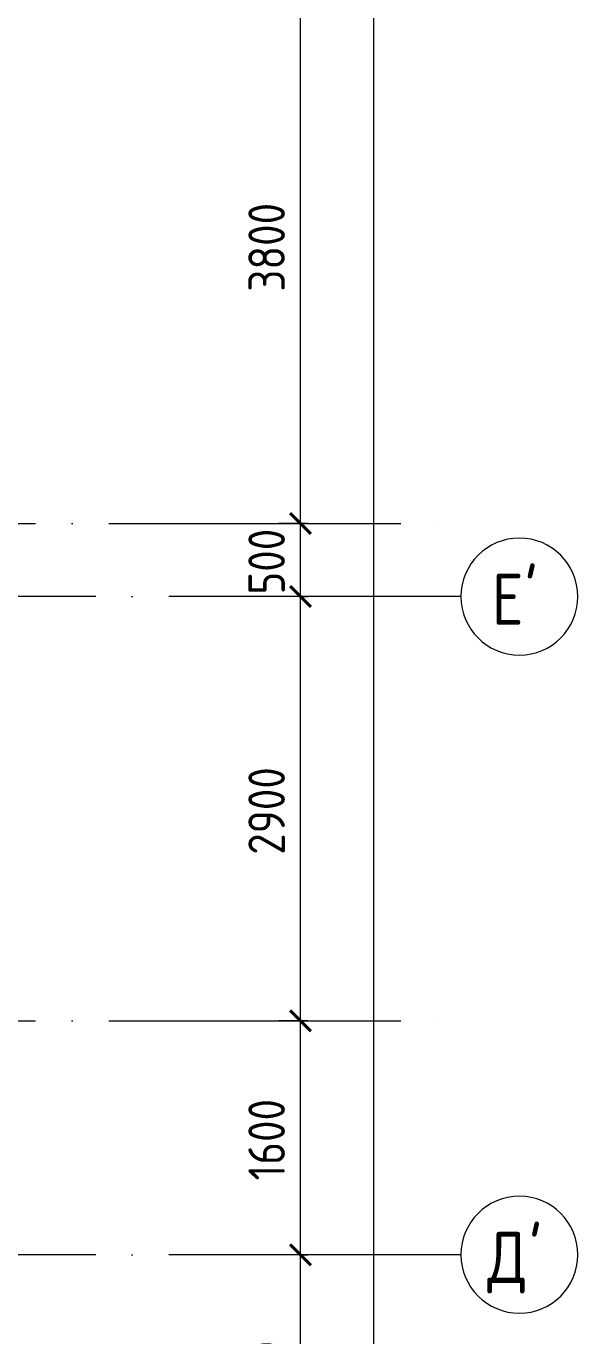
# Model space of a CAD drawing. Header units: millimetres. Extents: x 97 to 214665, y -4577 to 61202.
# Drawn here: x 210870 to 214647, y 17071 to 26025 of the extents above; entities that cross this region are included whole.
import ezdxf

# ---------------------------------------------------------------- set-up
doc = ezdxf.new("R2010")
doc.units = ezdxf.units.MM
doc.linetypes.add('ADSK_Линия сетки', pattern=[2500, 2000, -250, 0, -250])
for name, color, linetype, lineweight in [('A-____-____-DIMS', 211, 'Continuous', 9), ('A-____-____-DIMS-100', 211, 'Continuous', 9), ('S-GRID-____-IDEN', 1, 'Continuous', 20), ('S-GRID-____-OTLN', 1, 'Continuous', 9)]:
    doc.layers.add(name, color=color, linetype=linetype, lineweight=lineweight)
doc.styles.add('GOST Common', font='GOST_Common.ttf', dxfattribs={"width": 0.9, "height": 250})
doc.styles.add('GOST Common_2', font='GOST_Common.ttf', dxfattribs={"width": 0.9, "height": 350})
doc.dimstyles.new('ADSK_Основной_2_5_мм', dxfattribs={"dimscale": 304.8, "dimtxt": 0.824897, "dimasz": 0.463911, "dimexe": 0.492126, "dimexo": 0.001615, "dimgap": 0.098425, "dimtad": 1, "dimlfac": 304.8, "dimrnd": 0.01, "dimdsep": 46, "dimtxsty": 'GOST Common', "dimblk1": 'OBLIQUE', "dimblk2": 'OBLIQUE', "dimsah": 1, "dimcen": 0.09, "dimdle": 0.492126, "dimazin": 2, "dimtfac": 1, "dimtdec": 4, "dimtix": 1, "dimtmove": 0, "dimatfit": 3, "dimfxl": 1, "dimtvp": 1, "dimtolj": 1, "dimtzin": 0, "dimlwd": 20, "dimlwe": 20, "dimarcsym": 2})
doc.dimstyles.new('ADSK_Основной_2_5_мм_Округление_до_10_мм', dxfattribs={"dimscale": 304.8, "dimtxt": 0.824897, "dimasz": 0.463911, "dimexe": 0.492126, "dimexo": 0.001615, "dimgap": 0.098425, "dimtad": 1, "dimdec": 0, "dimlfac": 304.8, "dimrnd": 10, "dimdsep": 46, "dimtxsty": 'GOST Common', "dimblk1": 'OBLIQUE', "dimblk2": 'OBLIQUE', "dimsah": 1, "dimcen": 0.09, "dimdle": 0.492126, "dimazin": 2, "dimtfac": 1, "dimtdec": 4, "dimtix": 1, "dimtmove": 0, "dimatfit": 3, "dimfxl": 1, "dimtvp": 1, "dimtolj": 1, "dimtzin": 0, "dimlwd": 20, "dimlwe": 20, "dimarcsym": 2})

# ---------------------------------------------------------------- blocks, each defined once
blk = doc.blocks.new('Ось сетки - Круг_Ø8 мм-8258-О_АИ_ПП_4_200_Целиком')
at = {"layer": 'S-GRID-____-IDEN'}
for start, end in [(360, 180), (180, 360)]:
    blk.add_arc((0, 0), 4, start, end, dxfattribs=at)
blk = doc.blocks.new('DIMBLOCK2-О_АИ_ПП_4_200_Целиком')
at = {"layer": 'A-____-____-DIMS-100', "lineweight": 20}
for p, q in [((213247.8, 58925), (213247.8, -125)), ((213197.8, 58775), (213397.8, 58775)), ((213247.8, 58775), (213197.8, 58775)), ((213197.8, 25), (213397.8, 25)), ((213247.8, 25), (213197.8, 25))]:
    blk.add_line(p, q, dxfattribs=at)
at = {"layer": 'A-____-____-DIMS-100', "lineweight": 40}
for p, q in [((213247.8, 58775), (213177.1, 58845.7)), ((213247.8, 58775), (213318.5, 58704.3)), ((213247.8, 25), (213177.1, 95.7)), ((213247.8, 25), (213318.5, -45.7))]:
    blk.add_line(p, q, dxfattribs=at)
at = {"layer": 'A-____-____-DIMS-100', "color": 0, "lineweight": 20, "insert": (212891.1, 29005.8), "char_height": 250, "width": 946.054, "attachment_point": 1, "rotation": 90, "line_spacing_factor": 1.022761, "style": 'GOST Common'}
blk.add_mtext('58750', dxfattribs=at)
blk = doc.blocks.new('_Oblique')
at = {"color": 0, "linetype": 'ByBlock', "lineweight": -2}
blk.add_line((-0.5, -0.5), (0.5, 0.5), dxfattribs=at)
blk = doc.blocks.new('DIMBLOCK58-О_АИ_ПП_4_200_Целиком')
at = {"layer": 'A-____-____-DIMS-100', "lineweight": 40}
for p, q in [((212747.8, 17625.1), (212677.1, 17695.8)), ((212747.8, 17625.1), (212818.5, 17554.4)), ((212747.8, 15925), (212677.1, 15995.7)), ((212747.8, 15925), (212818.5, 15854.3))]:
    blk.add_line(p, q, dxfattribs=at)
at = {"layer": 'A-____-____-DIMS-100', "lineweight": 20}
for p, q in [((212797.8, 17625.1), (212597.8, 17625.1)), ((212747.8, 15925), (212747.8, 17625.1)), ((212747.8, 17625.1), (212797.8, 17625.1)), ((212797.8, 15925), (212597.8, 15925)), ((212747.8, 15925), (212797.8, 15925))]:
    blk.add_line(p, q, dxfattribs=at)
at = {"layer": 'A-____-____-DIMS-100', "color": 0, "lineweight": 20, "insert": (212391.1, 16483.1), "char_height": 250, "width": 700.591, "attachment_point": 1, "rotation": 90, "line_spacing_factor": 1.022761, "style": 'GOST Common'}
blk.add_mtext('1700', dxfattribs=at)
blk = doc.blocks.new('DIMBLOCK59-О_АИ_ПП_4_200_Целиком')
at = {"layer": 'A-____-____-DIMS-100', "lineweight": 40}
for p, q in [((212747.8, 19225), (212677.1, 19295.7)), ((212747.8, 19225), (212818.5, 19154.3)), ((212747.8, 17625.1), (212677.1, 17695.8)), ((212747.8, 17625.1), (212818.5, 17554.4))]:
    blk.add_line(p, q, dxfattribs=at)
at = {"layer": 'A-____-____-DIMS-100', "lineweight": 20}
for p, q in [((212797.8, 19225), (212597.8, 19225)), ((212747.8, 17625.1), (212747.8, 19225)), ((212747.8, 19225), (212797.8, 19225)), ((212797.8, 17625.1), (212597.8, 17625.1)), ((212747.8, 17625.1), (212797.8, 17625.1))]:
    blk.add_line(p, q, dxfattribs=at)
at = {"layer": 'A-____-____-DIMS-100', "color": 0, "lineweight": 20, "insert": (212391.1, 18133.1), "char_height": 250, "width": 700.591, "attachment_point": 1, "rotation": 90, "line_spacing_factor": 1.022761, "style": 'GOST Common'}
blk.add_mtext('1600', dxfattribs=at)
blk = doc.blocks.new('DIMBLOCK60-О_АИ_ПП_4_200_Целиком')
at = {"layer": 'A-____-____-DIMS-100', "lineweight": 20}
for p, q in [((212797.8, 22125.1), (212597.8, 22125.1)), ((212747.8, 19225), (212747.8, 22125.1)), ((212747.8, 22125.1), (212797.8, 22125.1)), ((212797.8, 19225), (212597.8, 19225)), ((212747.8, 19225), (212797.8, 19225))]:
    blk.add_line(p, q, dxfattribs=at)
at = {"layer": 'A-____-____-DIMS-100', "lineweight": 40}
for p, q in [((212747.8, 22125.1), (212677.1, 22195.8)), ((212747.8, 22125.1), (212818.5, 22054.4)), ((212747.8, 19225), (212677.1, 19295.7)), ((212747.8, 19225), (212818.5, 19154.3))]:
    blk.add_line(p, q, dxfattribs=at)
at = {"layer": 'A-____-____-DIMS-100', "color": 0, "lineweight": 20, "insert": (212391.1, 20359.7), "char_height": 250, "width": 756.843, "attachment_point": 1, "rotation": 90, "line_spacing_factor": 1.022761, "style": 'GOST Common'}
blk.add_mtext('2900', dxfattribs=at)
blk = doc.blocks.new('DIMBLOCK61-О_АИ_ПП_4_200_Целиком')
at = {"layer": 'A-____-____-DIMS-100', "lineweight": 40}
for p, q in [((212747.8, 22625), (212677.1, 22695.7)), ((212747.8, 22625), (212818.5, 22554.3)), ((212747.8, 22125.1), (212677.1, 22195.8)), ((212747.8, 22125.1), (212818.5, 22054.4))]:
    blk.add_line(p, q, dxfattribs=at)
at = {"layer": 'A-____-____-DIMS-100', "lineweight": 20}
for p, q in [((212797.8, 22625), (212597.8, 22625)), ((212747.8, 22125.1), (212747.8, 22625)), ((212747.8, 22625), (212797.8, 22625)), ((212797.8, 22125.1), (212597.8, 22125.1)), ((212747.8, 22125.1), (212797.8, 22125.1))]:
    blk.add_line(p, q, dxfattribs=at)
at = {"layer": 'A-____-____-DIMS-100', "color": 0, "lineweight": 20, "insert": (212391.1, 22138.5), "char_height": 250, "width": 567.632, "attachment_point": 1, "rotation": 90, "line_spacing_factor": 1.022761, "style": 'GOST Common'}
blk.add_mtext('500', dxfattribs=at)
blk = doc.blocks.new('DIMBLOCK62-О_АИ_ПП_4_200_Целиком')
at = {"layer": 'A-____-____-DIMS-100', "lineweight": 20}
for p, q in [((212797.8, 26425), (212597.8, 26425)), ((212747.8, 22625), (212747.8, 26425)), ((212747.8, 26425), (212797.8, 26425)), ((212797.8, 22625), (212597.8, 22625)), ((212747.8, 22625), (212797.8, 22625))]:
    blk.add_line(p, q, dxfattribs=at)
at = {"layer": 'A-____-____-DIMS-100', "lineweight": 40}
for p, q in [((212747.8, 26425), (212677.1, 26495.7)), ((212747.8, 26425), (212818.5, 26354.3)), ((212747.8, 22625), (212677.1, 22695.7)), ((212747.8, 22625), (212818.5, 22554.3))]:
    blk.add_line(p, q, dxfattribs=at)
at = {"layer": 'A-____-____-DIMS-100', "color": 0, "lineweight": 20, "insert": (212391.1, 24209.6), "char_height": 250, "width": 756.843, "attachment_point": 1, "rotation": 90, "line_spacing_factor": 1.022761, "style": 'GOST Common'}
blk.add_mtext('3800', dxfattribs=at)

msp = doc.modelspace()

# ---------------------------------------------------------------- linework, layer by layer
at = {"layer": 'S-GRID-____-OTLN', "linetype": 'ADSK_Линия сетки'}
for p, q in [((53928.563196, 22625.000586), (213846.668489, 22625.000586)), ((213846.668489, 22125.11992), (156818.114412, 22125.11992)), ((53928.563196, 19225.000586), (213846.668489, 19225.000586)), ((213846.668489, 17625.060253), (156818.114412, 17625.060253))]:
    msp.add_line(p, q, dxfattribs=at)

# ---------------------------------------------------------------- block references
at = {"layer": 'S-GRID-____-IDEN', "xscale": 99.99999999999993, "yscale": 99.99999999999993, "zscale": 99.99999999999993, "rotation": 89.99999999999982}
for p in [(214246.668489, 22125.11992), (214246.668489, 17625.060253)]:
    msp.add_blockref('Ось сетки - Круг_Ø8 мм-8258-О_АИ_ПП_4_200_Целиком', p, dxfattribs=at)

# ---------------------------------------------------------------- texts
at = {"layer": 'S-GRID-____-IDEN', "lineweight": 9, "char_height": 350, "attachment_point": 1, "style": 'GOST Common_2'}
for s, insert, width in [("\\fGOST Common|b0|i0|c204|p34|;\\W.9;'", (214282.460132, 22282.345506), 137.0885625), ('\\fGOST Common|b0|i0|c204|p34|;\\W.9;Е', (214056.241382, 22282.345506), 274.177125), ("\\fGOST Common|b0|i0|c204|p34|;\\W.9;'", (214312.291382, 17782.28584), 137.0885625), ('\\fGOST Common|b0|i0|c204|p34|;\\W.9;Д', (214026.541382, 17782.28584), 346.329)]:
    msp.add_mtext(s, dxfattribs=dict(at, insert=insert, width=width))

# ---------------------------------------------------------------- dimensions: what is measured, and where the dimension line sits
at = {"layer": 'A-____-____-DIMS', "lineweight": 20}
for base, p1, p2, dimstyle, override, picture, middle in [((213247.8234288606, 25.000586103), (213347.8083277205, 58775.000586104), (213347.8083277203, 25.000586103), 'ADSK_Основной_2_5_мм', {"dimpost": '<>', "dimfxl": 58750}, 'DIMBLOCK2-О_АИ_ПП_4_200_Целиком', (213092.8234288606, 29400.0005861035)), ((212747.823429, 26425.000586), (212647.83853, 22625.000586), (212647.83853, 26425.000586), 'ADSK_Основной_2_5_мм_Округление_до_10_мм', {"dimpost": '<>', "dimfxl": 3800}, 'DIMBLOCK62-О_АИ_ПП_4_200_Целиком', (212592.823429, 24525.000586)), ((212747.823429, 22625.000586), (212647.83853, 22125.11992), (212647.83853, 22625.000586), 'ADSK_Основной_2_5_мм_Округление_до_10_мм', {"dimpost": '<>', "dimfxl": 499.880666}, 'DIMBLOCK61-О_АИ_ПП_4_200_Целиком', (212592.823429, 22375.060253)), ((212747.823429, 22125.11992), (212647.83853, 19225.000586), (212647.83853, 22125.11992), 'ADSK_Основной_2_5_мм_Округление_до_10_мм', {"dimpost": '<>', "dimfxl": 2900.119334}, 'DIMBLOCK60-О_АИ_ПП_4_200_Целиком', (212592.823429, 20675.060253)), ((212747.823429, 19225.000586), (212647.83853, 17625.060253), (212647.83853, 19225.000586), 'ADSK_Основной_2_5_мм_Округление_до_10_мм', {"dimpost": '<>', "dimfxl": 1599.940333}, 'DIMBLOCK59-О_АИ_ПП_4_200_Целиком', (212592.823429, 18425.030419)), ((212747.823429, 17625.060253), (212647.83853, 15925.000586), (212647.83853, 17625.060253), 'ADSK_Основной_2_5_мм_Округление_до_10_мм', {"dimpost": '<>', "dimfxl": 1700.059667}, 'DIMBLOCK58-О_АИ_ПП_4_200_Целиком', (212592.823429, 16775.030419))]:
    dim = msp.add_linear_dim(base=base, p1=p1, p2=p2, angle=90, dimstyle=dimstyle, override=override, dxfattribs=at)
    dim.commit()
    dim.dimension.update_dxf_attribs({"geometry": picture, "text_midpoint": middle})

doc.saveas('drawing.dxf')
